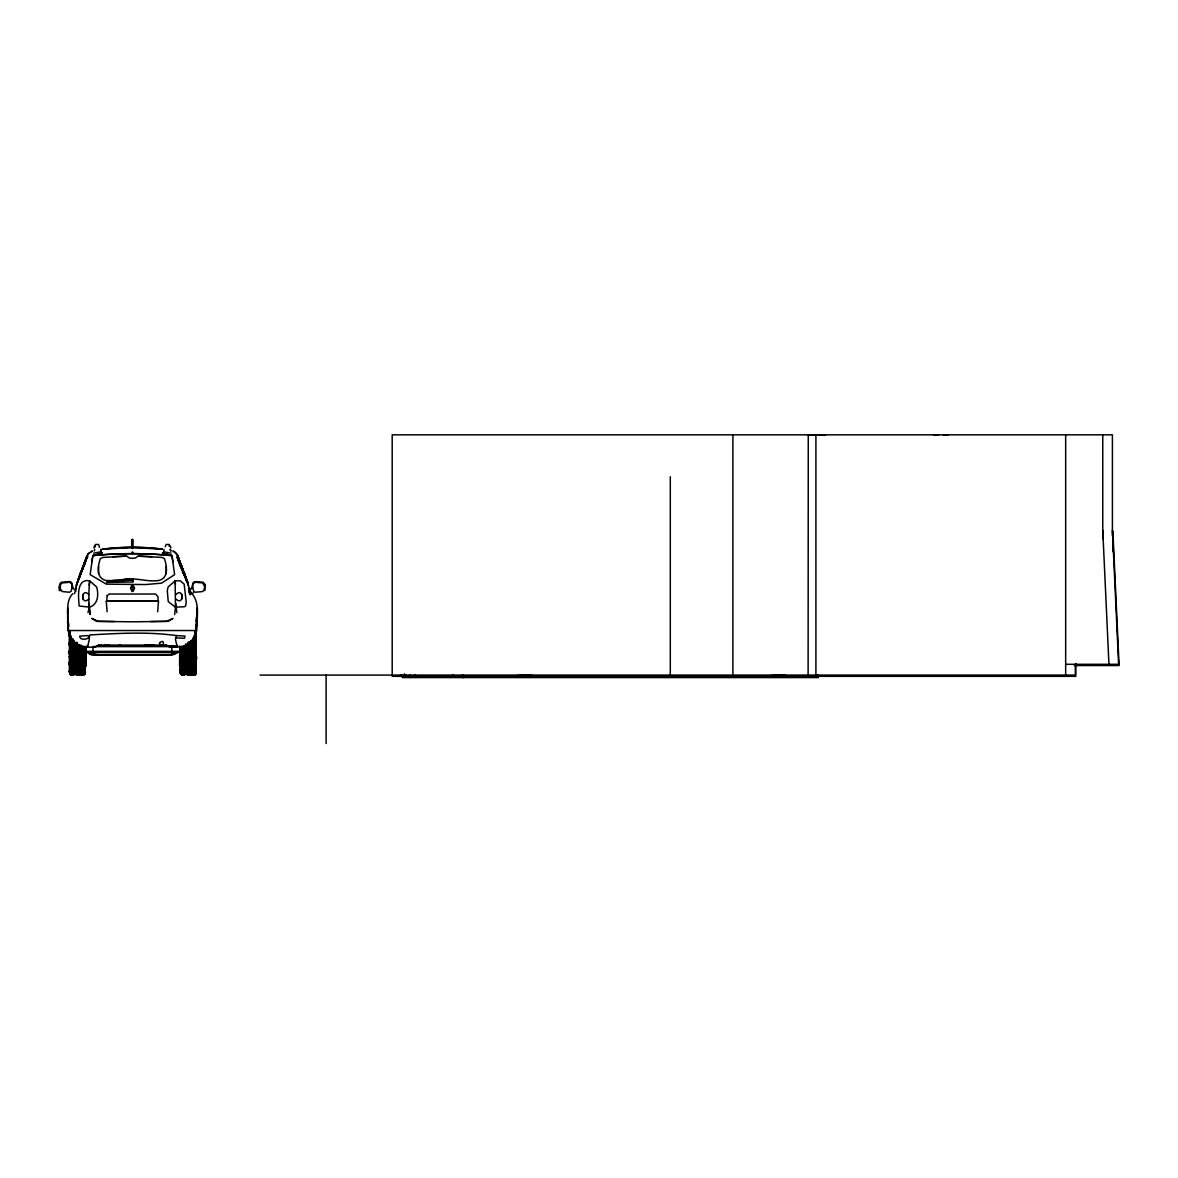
<?xml version="1.0" encoding="UTF-8"?>
<svg xmlns="http://www.w3.org/2000/svg" width="1178" height="1178" viewBox="0 0 1178 1178"><rect width="100%" height="100%" fill="white"/><g stroke="black" fill="none" stroke-linecap="round" stroke-linejoin="round"><path stroke-width="1.5" d="M114.811 580.725L105.77 580.445C95.757 577.721 97.833 566.029 100.351 558.578L102.736 557.444L126.635 556.149L129.506 558.063L132.392 558.298L135.264 558.063L138.15 556.149L162.049 557.444L164.419 558.578C166.834 565.941 169.058 577.721 159.015 580.445C146.558 582.506 134.277 576.454 121.923 580.032M101.013 550.303L101.013 551.775L93.71 553.145M132.245 548.197L132.51 539.391L132.392 548.536M189.084 590.031L189.084 587.351L190.895 593.535L189.305 588.529M132.392 553.483L132.908 552.732M132.392 539.539L132.157 548.33M184.136 575.07L177.466 558.122L179.203 562.201M70.268 652.391L69.561 647.797L73.448 649.549L73.448 652.052L70.12 650.182M70.268 649.343L69.62 644.911L73.448 646.472L73.448 648.975L70.12 647.075M81.4 654.835L83.137 653.628L81.4 654.835L81.4 652.347L83.27 651.184L83.314 653.687C90.794 651.478 79.574 648.666 84.315 653.334L84.315 651.272L85.331 650.992M83.447 650.403C85.14 642.584 85.891 653.304 84.315 650.212L84.315 648.121L85.331 648.018M196.152 652.126L196.122 647.797L192.235 649.549L192.235 652.052L195.15 650.212L195.15 648.121L196.152 648.018M196.152 649.269L196.122 644.94L192.235 646.472L192.235 648.975L195.15 647.061L195.15 644.984L196.152 645.043M196.152 642.29L194.149 642.025L192.235 643.424L192.235 645.897L195.15 643.939C195.298 638.991 196.991 644.425 196.152 646.398M196.152 654.939L196.122 650.668L192.235 652.612L192.235 655.086L195.15 653.334L195.15 651.272L196.152 650.992M69.914 652.303L70.268 632.733M69.546 631.702L69.561 633.469L70.268 632.321M85.14 664.186L83.314 664.745L84.315 664.716L85.331 662.11M85.14 661.683L83.314 662.242L85.331 659.533M83.447 659.518L83.314 657.177L85.287 656.249L83.314 656.661L83.314 654.232L85.287 653.495L85.243 658.87L83.314 659.533L85.331 656.794M83.447 656.588L85.331 653.923M83.447 667.234C86.038 659.651 85.376 667.955 84.315 667.072L85.331 664.495M195.975 641.097L195.15 638.888L194.282 639.021L184.372 646.074L177.952 646.766L169.411 646.781L165.862 645.088L107.301 645.088L98.908 645.117L95.403 646.81C83.594 648.651 69.988 643.91 68.221 630.51M195.975 638.24L195.15 636.032C193.869 636.356 191.16 642.422 193.972 638.152M196.152 666.851L196.122 663.7L194.149 665.143L194.149 667.013L195.15 667.072L196.152 664.495M196.152 664.878L196.122 661.388L194.149 662.669L194.149 664.745L195.15 664.716L196.152 662.11M195.975 661.683L192.235 663.42L195.15 662.124L196.152 659.533M196.152 660.24C198.861 651.066 190.762 661.624 192.235 655.616L194.105 654.232C197.212 651.802 197.02 657.692 194.149 657.177L192.235 658.517L192.235 660.814L195.15 659.341L196.152 656.794M192.235 658.016L195.15 656.396L195.15 654.379L196.152 653.923M196.152 643.541L196.063 639.227L193.972 639.109L192.235 640.449L196.608 630.51L197.168 621.778M196.152 640.773L196.152 636.959M196.152 638.108L196.152 634.515M196.152 635.59L196.152 632.291M196.152 662.669L196.137 658.384M69.62 672.933L70.533 674.302L73.316 674.596L69.811 673.168L69.561 665.187L70.268 668.382M85.155 673.639L83.447 674.788L83.314 672.285C85.744 672.402 86.009 668.957 83.447 671.077C83.432 662.861 87.143 667.175 84.315 669.163L85.331 666.645M187.42 657.736L187.42 660.122L184.622 657.766L184.46 655.38L187.42 657.736L187.42 660.107L184.46 657.78L184.283 655.366L180.396 653.495L180.956 668.235M180.956 670.105C179.895 667.941 179.748 674.405 182.369 673.271L182.237 674.479C178.482 672.049 182.016 675.185 184.136 674.626L180.44 672.594L180.396 665.187L182.237 667.234L182.413 665.128C177.701 662.728 183.415 666.615 182.413 662.669C176.553 660.181 188.789 664.79 180.646 661.727M189.967 589.471L192.191 588.337M191.646 588.131L193.221 582.447L195.195 581.579L203.161 582.212L205.414 584.848L204.854 590.531M192.367 671.813L194.105 670.738L192.367 671.813L192.235 670.091C195.725 671.858 198.39 663.847 194.149 667.352L194.282 669.31L195.15 669.163L196.152 666.645M196.152 630.289L196.137 665.128M196.152 628.551L196.152 631.158M82.858 599.042L82.931 594.389M85.331 668.544L84.315 671.946L83.314 672.123L85.287 671.062L84.315 673.183L85.331 670.149M194.149 670.738L195.15 670.945L195.15 669.781M196.137 628.124L196.152 627.094M196.122 670.341C195.415 673.683 189.57 672.476 195.15 672.417L196.152 670.149M196.152 669.384L196.152 671.107M70.12 674.405L71.549 674.155L70.533 674.744L69.561 672.27L70.533 673.831L73.448 673.58C69.458 675.554 68.56 669.163 70.12 670.105M180.381 671.357L180.396 669.207M196.152 625.945L196.152 627.712M83.447 672.535C86.774 665.01 84.006 673.728 85.155 671.239L85.317 669.987M196.152 671.445L195.15 674.081L195.99 673.286M196.152 670.635L196.152 671.887M196.152 625.091L196.152 626.416M67.647 613.09L67.735 607.833M182.237 674.037L180.367 671.445L180.528 673.757L182.237 674.699L180.367 673.301M85.037 673.242L84.315 674.744L83.447 674.479L83.314 673.271L85.287 672.27M85.331 672.697C81.68 677.733 86.686 669.693 85.243 673.08M195.872 673.242L195.15 674.744L192.367 674.876L195.15 674.744L196.152 673.021L195.15 674.582L192.367 674.596L193.972 674.39L194.105 673.271C198.213 671.107 194.694 674.67 192.367 674.655M196.152 671.578L196.152 672.461L196.122 671.342M98.554 566.515L98.554 573.657M196.137 624.929L196.152 625.459M67.647 613.355L67.735 610.175M87.982 612.619L89.278 607.126L79.162 606.007C78.47 597.511 76.04 578.265 89.675 580.828C88.615 592.033 88.379 603.372 90.117 614.518L88.954 603.43M69.561 672.343L69.561 670.12L73.316 672.211L70.12 670.65M70.268 672.55L69.561 671.431L70.533 674.744L70.533 638.918L73.448 640.449L71.711 639.109L69.531 639.301L69.561 643.733L70.268 643.262M180.396 672.343L181.368 673.831L184.136 674.641L180.528 673.639L180.396 670.12L181.368 671.475L184.283 671.489L184.136 674.876L180.956 674.405L182.237 674.552M195.975 632.998L195.15 630.893L195.99 631.393L195.563 674.346M74.803 589.471L72.58 588.337M522.62 675.981L520.735 675.716L527.7 675.686L522.634 675.657M776.037 675.981L774.152 675.716L776.052 675.657M175.463 584.288L175.11 580.828L168.101 587.027L167.291 590.826L168.248 601.605L175.478 607.244L175.11 580.828L180.381 580.842L184.151 584.111L186.242 602.135L185.609 606.007L184.342 606.758L175.493 607.126L174.668 614.518M132.864 553.469L132.716 552.114M89.248 585.333L89.675 580.828L96.684 587.027C98.79 594.492 98.216 604.594 89.307 607.244M84.315 648.445L84.315 674.243L85.331 671.445M84.315 672.417C85.184 670.989 84.109 676.525 85.287 671.18M84.315 673.094L85.287 670.473L83.447 671.519M85.287 670.12L84.315 671.784M70.268 655.896C66.174 656.072 74.656 664.701 73.448 658.517L71.578 657.177C65.997 654.394 76.217 660.284 73.448 655.616L69.561 653.495L70.12 663.685M196.152 636.606L195.15 636.032L196.137 636.267M196.137 641.524L192.235 642.849L192.367 640.39M196.137 644.322C194.856 645.647 192.132 641.936 195.15 641.892M196.122 669.045L195.15 670.621M196.137 647.178C194.591 648.99 192.264 644.793 195.15 644.984M99.482 547.387L98.643 544.486L95.374 544.486L95.241 546.916M196.137 650.065C193.28 652.98 194.09 644.69 194.282 650.403M157.646 611.75L158.515 601.236L123.248 601.251M192.235 655.086L196.137 652.906M175.831 603.43L176.788 612.619M70.268 669.855C66.41 666.63 78.131 676.408 69.561 669.207M180.646 669.502C178.423 669.796 190.38 673.89 180.543 670.238L180.956 670.65M67.647 609.88L67.779 608.422M196.108 624.693L196.608 617.611L196.122 621.292M70.268 634.795L69.561 639.109L70.268 637.475M69.62 631.806L69.561 635.796L70.268 635.251M196.122 663.435L194.149 664.745M196.137 660.932L195.15 662.08M84.315 659.341C86.966 659.047 81.223 660.151 83.447 662.301M192.235 660.814L195.975 658.973L192.235 661.27L192.235 663.42M177.274 557.68L177.422 556.605L179.277 561.42M177.775 557.415L177.922 556.325L177.539 557.636M196.166 630.51C196.888 618.671 200.348 603.504 191.955 593.638M169.146 546.327L169.396 544.486L166.142 544.486L165.244 546.769M92.841 555.618L102.339 553.027L92.841 555.618L90.146 574.628L106.27 584.126L145.454 584.568L161.577 583.154L174.624 574.628L171.944 555.618L162.446 553.027L171.944 555.618L172.96 561.847M197.168 612.884L196.579 617.64L196.991 608.584L197.138 609.88M70.12 668.235L69.62 667.661L69.546 668.986M180.646 668.044L180.381 668.986M76.158 585.451L86.951 556.855L77.498 581.372M91.81 561.847L92.915 555.618C119.111 552.968 145.674 552.968 171.87 555.618C145.674 553.027 119.111 553.027 92.915 555.618M74.538 593.697L76.982 583.272M196.137 665.452L192.235 667.985M180.956 671.666L180.646 670.989M76.585 585.01L76.982 582.904M176.155 637.872L184.401 638.314L185.02 636.105L176.45 635.59L175.419 639.315L177.186 646.722L169.382 646.81M70.268 646.28C65.379 643.203 74.626 638.609 73.448 645.897L70.12 643.983M73.448 673.374L71.711 674.287M180.956 672.888L180.44 671.843L181.368 673.094L184.283 673.477L182.546 674.287M184.283 673.536L181.103 673.389M70.533 674.464L73.448 674.066L71.711 674.479L69.531 672.697L71.549 673.698M83.137 672.564L83.27 670.959L81.4 671.489L81.547 673.006L83.27 672.123L81.547 673.006M81.547 674.641L83.27 673.875L81.4 673.536L83.27 673.271L83.137 674.479L81.547 674.582L83.137 674.699L83.27 672.285L81.4 672.682L81.547 674.876L83.27 674.243L81.547 674.876M193.972 672.564L194.105 670.959L195.975 670.223M193.972 674.803L194.105 672.285L196.063 671.151M194.105 673.271L192.367 674.199L194.282 673.845C199.73 672.005 188.568 674.92 194.105 673.168M83.137 671.136L83.27 669.31L81.4 669.958L81.547 671.681L83.27 670.738L81.547 671.681M193.972 671.136L194.105 669.31L196.122 667.646L196.152 669.987M76.747 585.157L77.085 583.714M93.931 548.079L94.431 545.944M69.693 673.286L71.711 674.699L73.448 674.287L70.12 674.258M182.369 673.271L180.646 673.463L180.528 648.445M69.62 672.756L71.402 674.699L71.549 672.285L73.448 672.653L71.711 673.492M83.137 667.941L81.4 668.117L83.137 667.941L83.137 669.369L81.4 669.708M182.369 673.698L180.44 672.682L182.237 674.699L182.369 672.285L184.283 672.564L180.44 670.974M184.136 671.681L184.283 669.958L181.368 669.222L180.396 667.646M184.136 674.876L182.413 674.125M193.972 669.369L194.105 667.352L192.235 668.279L192.367 670.179L196.137 667.352M184.283 673.845L182.546 674.538M73.448 673.801L71.711 674.538M79.088 579.134L83.093 565.69L87.717 555.854L77.777 582.123M193.972 667.293C195.209 663.7 191.204 665.923 192.367 668.235M180.956 668.883L182.237 669.31C182.546 665.202 181.486 670.4 184.136 670.032L184.283 668.117L180.646 666.026M71.402 671.077L71.549 669.31L73.448 670.091L70.533 669.222L69.561 667.646M73.448 674.066L69.708 673.477L69.679 631.909M182.237 671.077L182.369 669.31L182.546 671.136M184.283 673.212L182.546 674.007M73.448 673.139L71.711 674.007M163.683 551.01L164.095 549.449M81.061 670.665L78.263 671.357L81.061 670.665L81.061 671.666L78.263 672.579L81.061 671.666M189.098 674.508L191.896 674.714L192.058 669.899L189.098 671.239L189.26 672.829L192.058 671.475L189.098 672.579L189.26 674.92L192.058 674.331M81.061 668.824L78.263 669.752L81.061 668.824L81.061 670.032L78.425 671.416L81.238 669.752L81.238 668.206M81.061 672.196L78.263 672.638L81.061 672.196L78.425 673.89L81.238 672.623L81.238 671.578M192.058 670.179L189.098 671.357L191.896 670.179C193.707 665.231 185.388 672.417 191.896 668.235L192.058 666.262L189.098 667.838L189.26 674.92L191.896 674.567L189.26 674.361M83.27 662.669L81.4 663.626L83.27 662.669L83.137 667.293L81.4 667.808M193.972 664.966C195.253 661.079 191.145 663.641 192.367 666.012L194.105 664.745L192.367 666.012M81.061 673.389L81.238 672.785C75.598 674.891 78.263 674.434 81.061 673.949M180.956 666.822L184.136 668.059C185.491 665.732 181.132 663.774 182.237 667.234M81.238 666.071L81.238 667.852L78.263 669.56L81.061 668.073L81.238 666.071L78.263 667.838L78.425 674.92L81.238 674.331M81.061 674.788L81.238 673.639C73.434 674.655 86.377 674.758 78.263 674.508M78.263 667.558L81.061 665.835L81.238 663.685L78.263 665.658L78.263 667.573L81.238 665.673L81.238 663.685M192.058 663.891L189.26 666.071L189.098 667.573L189.098 665.658L192.058 663.891L191.896 666.026L189.098 667.558L192.058 665.864M70.12 666.822L73.448 667.985L69.708 666.483L69.561 663.7L71.549 665.143L69.531 664.495M87.393 645.47L87.628 646.751L89.351 639.315L88.335 635.59L79.765 636.105C79.147 640.832 90.294 639.978 89.867 634.942C118.227 633.293 148.325 631.614 176.45 635.59M83.137 662.389L83.27 660.004L81.4 661.049L81.547 663.317L83.27 662.227L81.547 663.317M193.972 662.389L194.105 660.004L194.282 662.301M69.531 662.11C80.619 669.222 64.172 655.616 70.12 666.085M76.585 673.566L73.625 672.712L76.423 673.89M187.42 673.566L184.46 672.623L187.258 673.89M191.896 674.714C191.454 671.622 186.669 676.599 192.058 674.243C184.49 674.935 196.682 673.227 189.098 674.214M132.378 553.307L132.054 552.114M184.136 665.82L182.413 664.745L184.136 665.82C185.564 663.42 181.044 661.167 182.237 664.878M192.058 661.314L189.26 663.597L189.098 665.32L189.098 663.214L192.058 661.314L191.896 663.553L189.098 665.305L191.896 663.553M73.787 672.314L76.423 673.168L76.585 674.331L73.625 674.331L73.625 671.696L73.787 674.803L76.585 674.228L73.625 673.595L76.585 674.14M81.061 663.347L81.238 661.079L78.263 663.214C76.747 667.735 82.813 663.273 81.238 661.079M184.46 674.331L187.42 674.331L184.46 674.331L184.283 668.117M194.282 636.164C191.955 638.785 197.875 638.726 195.15 638.888M77.63 581.976L83.24 565.852L77.498 581.696M76.585 671.239L73.625 670.179L73.787 671.799L76.423 672.829L76.585 671.357L73.625 669.899L73.625 668.368L76.585 669.752L76.423 671.416L73.625 669.899M187.258 671.872L184.46 669.752L187.42 671.239L184.46 670.046L184.622 671.666L187.258 672.829L187.258 671.872L184.622 670.665M77.557 582.123L80.649 572.199L77.498 582.065M80.222 575.144L87.776 554.043L92.267 550.892L91.516 551.834M80.222 574.805L86.877 556.134M80.958 573.642L82.872 567.634M82.696 568.856L86.936 555.883M192.058 658.546L189.26 660.887L189.098 662.816L189.098 660.563L192.058 658.546L191.896 660.873L189.098 662.816L192.058 660.829M80.958 573.097L86.48 557.695M81.061 660.637L81.238 658.296L78.263 660.563C76.673 665.349 82.858 660.534 81.238 658.296M83.27 657.177L81.4 658.266L83.27 657.177L83.137 659.621L81.4 660.578L83.137 659.621M187.42 671.224L187.42 669.752L184.46 668.206L184.622 670.032M194.915 635.634L196.593 630.539L68.191 630.539L67.661 621.778M193.972 659.621L194.105 657.177L194.282 659.518M69.531 659.533L73.448 661.27L69.561 658.9L69.811 661.727L73.448 663.42L70.12 661.933M184.136 663.317L184.283 661.049L180.396 658.9L184.283 660.578L180.543 658.973M193.972 639.109L194.105 641.45L194.282 639.021M184.622 674.449L187.42 674.228L184.622 674.007M94.225 551.01L94.77 549.449M69.561 671.062L73.316 673.389L70.533 672.02M180.956 672.108L184.136 673.301L180.396 671.062M82.607 569.357L85.14 562.127M73.625 668.014C77.557 672.167 77.453 666.571 73.625 666.262C72.182 668.412 77.925 671.563 76.585 667.838M184.283 665.997L184.46 667.852C188.406 672.255 188.274 666.601 184.46 666.071L184.622 668.073L187.258 669.664L187.42 667.838M83.859 566.574L85.376 562.274M192.058 655.631L189.26 658.016L189.098 660.122L189.098 657.736L192.058 655.631L192.058 658.016L189.098 660.122L192.058 658.016M184.46 671.578L187.258 673.168L187.42 674.464M78.425 659.96L81.061 657.766L81.238 655.38L78.263 657.736L78.263 660.107L81.238 657.78L81.238 655.38M182.237 662.301L182.369 660.019L182.546 662.389M85.243 653.275L84.315 653.334M196.063 653.275L195.15 653.334M83.874 564.188L87.496 555.751M85.42 560.227L87.143 556.355M83.27 654.232L81.4 655.366L83.27 654.232L83.137 656.676L81.4 657.78L81.4 655.366M193.972 656.676L194.105 654.232L194.282 656.588M76.585 667.558L76.585 665.658L73.625 663.891C72.182 667.293 80.457 668.854 73.625 665.864M184.283 663.626L184.46 665.673C188.406 670.503 188.289 664.245 184.46 663.685L184.622 665.835L187.258 667.617L187.42 665.658M73.448 658.517L69.531 656.794M83.638 566.25L87.363 556.605L87.511 557.68M184.136 660.608L184.283 658.266L180.396 656.249L184.283 657.78L180.543 656.131M83.343 566.132L86.863 556.325L87.01 557.415M69.531 634.515L69.973 641.774L69.517 634.368M192.058 652.612L189.26 654.997L189.098 657.25L189.098 654.791L192.058 652.612L192.058 655.086L189.098 657.25L192.058 655.086M85.155 648.445L85.155 673.418L84.315 674.302L85.243 672.756L83.314 673.168M195.15 673.801L194.282 674.479L196.063 672.756M69.546 672.049L70.12 672.888M78.425 657.029L81.061 654.762L81.238 652.362L78.263 654.791L78.263 657.236L81.238 654.835L81.238 652.362M195.15 630.745L195.15 674.243L196.122 672.005L195.15 673.094M78.425 647.65C85.861 640.405 75.966 652.435 78.425 645.573M69.531 632.689L70.12 631.909M192.235 645.897L192.367 643.438L193.972 642.113M182.237 659.518L182.369 657.177L182.546 659.621M85.317 671.887L84.315 672.918M85.243 672.491L83.314 673.89L84.315 673.831M73.625 663.45C77.586 668.338 77.483 661.653 73.625 661.314C71.991 663.567 78.16 667.617 76.585 663.214M184.283 661.049L184.46 663.243C191.896 670.753 183.68 655.66 184.622 663.347L187.42 665.32L187.42 663.214M184.136 670.032L180.646 667.72M196.063 669.84L195.15 670.886M83.27 651.184L81.4 652.347M193.972 653.628L194.105 651.184L194.282 653.54M73.448 655.616L69.531 653.923M192.058 649.534L189.26 651.89L189.098 654.246L189.098 651.743L192.058 649.534L192.058 652.052L189.098 654.246L192.058 652.052M78.425 650.83L81.238 648.71L81.238 646.192L78.263 648.651L78.263 651.169L81.061 648.504L81.238 646.192M78.263 651.743L81.238 649.269L81.238 651.787L78.263 654.246L78.263 651.743L81.238 649.269M184.136 657.722L184.283 655.366M73.625 660.829C77.704 666.159 77.439 658.841 73.625 658.546L73.625 660.829L76.585 662.816L76.585 660.563M133.055 579.517L106.8 582.359L132.392 581.991L133.158 581.328L132.54 578.899L114.884 580.106L107.124 581.431L106.8 582.359M184.283 658.266L184.46 660.593C191.911 668.53 183.68 652.597 184.622 660.637L187.42 662.816L187.42 660.563M81.4 648.725L83.27 647.547L81.4 648.725L81.547 646.295M70.12 668.883L73.448 669.855L70.268 668.721L69.561 667.101L70.268 668.029M132.54 579.87L132.54 578.899M182.237 656.588L182.369 654.232L182.546 656.676M192.235 648.975L193.972 647.34M524.652 676.113L521.029 675.73L524.976 675.568M778.422 675.524L775.993 675.288L781.117 675.701L775.654 675.377M777.819 676.039L781.117 675.701L775.993 675.936M73.625 642.82L73.625 640.39L73.625 642.82L76.585 644.94L76.585 642.496M70.268 633.175L69.561 634.162L70.12 633.514M184.136 668.059L182.413 667.013M132.613 548.33L132.245 539.539M78.425 653.967L81.061 651.655L81.061 649.623M192.058 646.442L189.26 648.739L189.098 651.169L192.058 648.96L192.058 646.442L189.098 648.651L189.098 651.169L192.058 648.96M83.27 648.106L81.4 649.284L83.27 648.106L83.314 650.624M73.625 658.016C77.704 663.479 77.468 656.043 73.625 655.631L73.625 658.016L76.585 660.122L76.585 657.736M69.531 650.992C80.708 655.645 63.421 645.588 70.268 655.38M105.033 645.088L103.104 646.295L101.175 645.088M184.283 654.835C183.194 646.015 175.875 653.687 184.283 654.835L184.283 652.347M524.681 675.524L522.222 675.377M778.069 676.113L776.39 676.039L778.098 675.524M95.433 646.781L98.967 645.088M182.546 653.628L182.369 651.184L182.546 653.628L184.136 654.703M81.4 651.802L83.27 650.624L81.4 651.802L81.4 649.284M73.625 645.868L73.625 643.379L73.625 645.868L76.585 648.047L76.585 645.544L73.625 643.379M192.235 652.052L193.972 650.506M88.821 599.057C80.575 606.67 81.12 586.511 88.954 594.64M175.831 594.64C183.665 586.511 184.195 606.67 175.964 599.057M521.839 675.377L519.042 675.524L524.519 675.745L519.793 675.642L521.118 675.819M774.535 675.819L773.21 675.642L775.257 675.377M69.531 636.606L71.402 636.164M114.826 581.166L107.124 581.431M73.625 652.612L73.787 655.012C77.733 660.755 77.409 652.892 73.625 652.612L73.625 655.086L76.585 657.25L76.585 654.791M184.622 654.762C191.69 663.67 183.915 646.148 184.622 654.762L187.42 657.236L187.42 654.791M192.058 643.379L189.098 645.544L189.098 648.047L192.058 645.868L192.058 643.379L189.098 645.544M177.422 556.222L180.911 564.188L177.834 556.855C178.644 566.014 187.39 578.958 188.185 585.01M184.46 646.192L184.46 648.71L187.42 651.169L187.42 648.651L184.46 646.192L184.283 648.725L180.381 647.178M73.448 649.549L69.531 648.018M85.155 673.006L84.315 673.698M195.975 673.477L195.15 674.199L195.872 673.404M72.83 593.638C65.232 601.178 68.545 613.767 67.647 623.191M73.625 648.96L73.625 646.442L73.625 648.96L76.585 651.169L76.585 648.651L73.625 646.442M85.287 671.902L83.447 672.859M184.283 651.802C183.267 642.879 175.875 650.845 184.283 651.802L184.46 649.269L187.42 651.743L187.42 654.246L184.46 651.787L184.46 649.269M155.452 655.189L174.197 654.467L178.172 652.082L171.222 655.159L97.259 655.218M195.975 671.651L195.15 672.417M196.063 658.87L195.15 659.371M182.546 648.356C182.855 654.512 180.911 644.822 184.136 649.446M70.268 664.024C67.367 662.007 73.846 666.704 69.708 664.201M69.62 638.829L71.549 638.535C75.421 641.686 71.549 636.797 69.708 638.24M88.114 554.146L89.675 552.615M73.625 649.534L73.787 651.92C77.704 657.766 77.453 649.903 73.625 649.534L73.625 652.052L76.585 654.246L76.585 651.743M184.622 651.655L187.42 654.246L187.42 651.743M85.14 668.486L84.315 669.163M195.975 668.486L195.15 669.163M192.058 640.39L189.098 642.496L189.098 644.94L192.058 642.82L192.058 640.39L189.098 642.496M777.936 675.745L772.459 675.524L777.936 675.73M81.061 646.472L78.263 648.651M85.14 666.468L84.315 667.072M192.367 651.861L192.367 649.711L193.972 648.356M195.975 666.468L195.15 667.072M81.061 652.759L78.263 654.791M192.367 648.71L192.367 646.56L193.972 645.205M192.367 654.953L192.367 652.848L193.972 651.493M192.367 645.544L193.972 644.204M192.367 657.972L192.367 655.91L193.972 654.6M81.061 655.837L78.263 657.736M192.367 642.437L193.972 641.126M192.367 660.843L192.367 658.87L193.972 657.604M81.061 658.811L78.263 660.563M192.367 663.538L192.367 661.683L193.972 660.49M81.238 660.593L78.425 662.728M195.975 664.186L195.15 664.716M81.061 661.638L78.263 663.214M69.62 639.227L70.533 638.932L70.12 640.965M192.367 664.318L193.972 663.199M81.238 663.243L78.425 665.29M81.061 664.259L78.263 665.658M84.315 670.621L85.287 667.646L83.314 669.31M73.448 646.472L69.531 645.043M192.367 666.704L193.972 665.688M69.531 642.128L73.448 643.424M81.061 666.674L78.263 667.838M83.137 660.49L81.4 661.049M184.283 646.207L184.283 648.725M81.4 657.78L83.27 656.661M73.787 648.769L76.585 651.169L76.585 648.651M184.622 648.504L187.42 651.169L187.42 648.651M192.367 668.839L193.972 667.941M189.098 669.546L189.26 668.294L191.896 666.866M84.315 664.583C87.761 661.638 82.681 660.755 83.447 664.878M192.367 670.68L193.972 669.914M70.268 635.722L69.561 636.547L70.268 636.208M189.098 671.224L191.896 668.986M192.058 668.368L189.26 670.238M177.642 556.355C179.115 554.426 170.913 548.654 173.254 551.834M194.105 669.016L192.367 670.179M84.315 662.08L85.287 658.9M189.26 671.872L191.896 670.812M81.547 670.547L83.137 669.914M192.367 673.109L193.972 671.563M191.219 593.727L193.634 592.814M85.14 656.131L84.315 656.396M195.975 656.131L195.15 656.396M192.235 672.653L192.235 671.593L194.105 670.959L194.282 672.535M81.547 672.093L83.137 671.563M189.26 673.168L192.058 671.696L189.098 672.564M119.037 645.426L120.141 645.088M189.26 673.89L192.058 672.712L189.26 674.052M192.367 674.876L192.367 673.389L193.972 672.903M70.268 640.817L69.561 641.804L71.549 641.45L73.448 642.849L73.316 640.39M81.547 673.301L83.137 672.903M182.546 673.492L184.136 673.139M194.282 641.038L195.15 640.861M194.282 638.078L195.15 637.916M70.268 643.792C67.661 645.235 73.64 643.203 73.448 645.897M158.515 601.236L106.27 601.236L107.124 611.75M73.787 643.6L76.585 645.544M187.42 645.544L187.42 648.047L184.46 645.618L187.42 648.047L187.42 645.544L185.447 643.939M528.304 675.495L531.72 675.524M781.721 675.495L785.137 675.524M81.061 674.228L78.263 674.214M83.447 648.253L84.315 648.121M194.282 648.253L195.15 648.121M83.447 651.405L84.315 651.272M194.282 651.405L195.15 651.272M83.447 654.497L84.315 654.379M194.282 654.497L195.15 654.379M78.425 674.92L81.061 674.538L78.425 674.361M83.447 657.515L84.315 657.398M194.282 657.515L195.15 657.398M102.339 549.213C122.188 546.563 142.567 546.636 162.446 549.169C142.567 546.695 122.217 546.945 102.339 549.169L132.392 547.564L162.446 549.213M83.447 660.402L84.315 660.284M194.282 660.402L195.15 660.284M83.447 663.111L84.315 663.008M194.149 662.669L195.15 663.008M83.447 665.614L84.315 665.526M194.149 665.143L195.15 665.526M528.672 675.774L530.336 675.627M783.753 675.627L782.089 675.774L783.429 675.657M83.447 667.882L84.315 667.793M194.149 667.352L195.15 667.793M528.392 675.819L532.147 675.598A40.376 40.376 0 0 1 519.896 675.981L517.216 675.465M781.809 675.819L785.564 675.598A40.376 40.376 0 0 1 773.313 675.981L770.633 675.465M85.14 650.138L84.315 650.212M195.975 650.138L195.15 650.212M526.242 675.48L530.012 675.657M779.659 675.48L785.564 675.598L779.35 675.48M525.933 675.48L532.147 675.598L529.187 675.76M83.447 669.855L84.315 669.781M523.842 675.642L528.789 675.863L524.048 675.966M777.259 675.642L782.207 675.863L777.465 675.966M187.258 674.361L184.46 674.052M70.268 646.825C67.75 647.856 73.919 646.796 73.448 648.975M528.966 675.362L523.886 675.981M194.282 671.519L195.15 671.475M180.543 647.09L184.136 648.445M144.629 645.117L154.303 645.264M71.549 673.521L69.62 672.491M182.369 673.521L180.543 672.741L182.237 673.507M71.402 674.037L69.531 671.445M524.166 675.966L529.113 675.833L526.684 675.966M777.583 675.966L782.531 675.833L777.303 675.981M192.367 673.389L194.105 672.285L195.15 672.829M126.635 556.149L112.823 556.649M780.101 675.966L782.383 675.362M526.36 675.981L529.158 675.877M779.777 675.981L782.575 675.877M124.544 580.445L132.275 580.18M70.533 674.582L71.402 674.552M71.402 673.507L69.708 672.741L73.448 673.536L71.711 673.669L69.561 671.828L70.268 672.741M150.46 621.542L168.248 621.307L172.945 618.406L166.496 621.38L132.392 621.822L98.275 621.38L91.825 618.406L96.537 621.307L114.325 621.542M195.15 674.464L194.149 673.875M110.055 645.691L107.257 645.117M141.537 601.251L106.27 601.236M61.227 590.531L59.312 590.531L58.974 587.071L60.211 583.139L61.609 582.212L69.576 581.579L71.549 582.447L73.124 588.131M158.868 646.045L164.331 646.045M84.639 651.36L180.19 651.36M84.639 652.273L180.19 652.273M92.929 652.965L86.612 652.038M171.9 652.965L175.566 652.965M1065.663 664.304L1118.614 664.304L1112.415 530.188M1074.365 665.541L1119.1 665.541L1112.901 531.425L1112.901 551.643M71.402 674.302L70.268 673.978M182.237 674.302L180.646 673.536L181.368 674.037M260.029 675.082L1075.323 675.082L1075.323 664.083M817.944 434.829L825.587 434.829M195.15 647.061L195.975 647.09M97.273 655.204L90.618 654.497L86.598 652.082M151.962 556.649L138.15 556.149M146.278 645.706L177.628 646.133M194.282 674.552L195.15 674.582M83.447 674.552L84.315 674.582M73.316 660.843L70.12 659.194M778.143 676.039L780.69 676.157M527.7 675.701L522.355 675.877M524.725 676.039L527.273 676.157M181.368 672.829L182.237 672.859M70.533 672.829L71.402 672.859M781.117 675.686L778.791 676.113M70.268 649.888L69.561 650.315L73.448 652.052M522.576 675.936L525.373 676.113M180.44 669.84L182.369 670.959L182.546 672.564M184.46 576.175L187.788 582.285L186.875 582.079M81.547 674.42L83.137 674.538M180.396 668.574L182.237 669.855M69.561 668.574L71.402 669.855M159.221 645.22L177.966 646.737L177.156 646.751L177.436 645.47M182.237 648.253L180.367 648.018M182.237 650.403L180.543 650.138M180.367 666.645L182.237 667.882M69.531 666.645C73.169 669.796 68.618 665.555 70.268 666.336M192.367 674.376L193.972 674.538M776.096 675.892L774.447 675.73L777.745 676.113M180.367 664.495L182.237 665.614M195.15 643.939L195.975 644.057M184.136 674.582L182.413 673.875M180.367 662.11L182.237 663.111M180.367 659.533L182.237 660.402M774.623 675.774L777.451 676.157M524.033 676.157L521.442 675.377M180.367 656.794L182.237 657.515M180.367 653.923L182.237 654.497M180.367 650.992L182.237 651.405M180.646 664.171L182.369 664.745M70.268 652.921L69.62 653.275L73.448 655.086L73.448 652.612M187.42 674.14L184.46 673.536M182.237 653.54L180.543 653.172M70.12 653.26L73.448 655.086M163.757 551.775L171.06 553.145M70.533 640.861L73.448 642.849M194.723 646.604L196.004 646.869M70.12 656.279L73.448 658.016M70.268 658.266L70.268 658.767M165.803 645.117L168.91 646.059M195.15 633.528L196.063 634.088L195.15 633.057M195.15 635.634L196.122 636.547M182.546 671.563L184.136 672.093M70.12 672.108L73.316 673.109M132.392 580.666L133.158 581.328M70.268 661.02L69.531 660.608L70.268 661.491M182.546 669.914L184.136 670.547M73.625 670.179L76.423 671.872M182.413 667.352L184.136 668.677M73.625 668.368L76.423 670.238M182.413 665.128L184.136 666.512M184.622 668.824L187.258 670.238M73.625 666.262L76.423 668.294M71.578 665.128C77.188 670.282 69.06 660.475 71.402 669.31M182.413 662.669L184.136 664.097M75.377 643.159L80.428 646.045M195.975 635.516L195.15 633.352L196.152 634.073M73.625 663.891L76.423 666.071M182.546 660.49L184.136 661.462M184.622 666.674L187.258 668.294M182.546 657.604L184.136 658.635M73.625 661.314L76.423 663.597M182.546 654.6L184.136 655.66M182.546 651.493L184.136 652.583M182.546 650.506L184.136 651.596M184.622 664.259L187.258 666.071M73.625 658.546L76.423 660.887M73.625 655.631L76.423 658.016M180.956 666.085L180.396 664.922M181.103 673.61L181.368 674.464M184.622 661.638L187.258 663.597M73.787 642.511L76.585 644.94L76.423 642.452M73.787 653.024L76.423 654.997M73.787 646.737L76.423 648.739M73.787 649.888L76.423 651.89M73.787 645.618L76.585 648.047L76.423 645.573M184.622 658.811L187.258 660.887M70.268 670.149L69.62 669.369M70.268 671.372L69.62 670.576L69.546 671.357M184.622 655.837L187.258 658.016M190.954 592.887L190.674 591.798M184.622 652.759L187.258 654.997M184.622 646.472L187.258 648.739M184.622 649.623L187.258 651.89M70.268 671.607L69.531 670.724L70.12 671.666M70.268 671.843L69.62 670.974M175.11 552.615L177.893 556.134L184.077 573.288M171.266 550.759L170.015 549.449L170.56 551.01M188.068 585.584L187.788 583.699M182.487 572.302L183.032 573.097M192.058 645.868L189.098 648.047L189.26 645.573M186.61 580.445L187.788 582.285M192.058 642.82L189.098 644.94L189.26 642.452M179.395 564.262L180.941 567.516M180.587 564.512L179.792 562.451M195.99 631.393L196.152 633.263M182.634 569.651L186.993 582.123M180.985 565.543L187.493 583.007L185.314 577.073M179.13 560.757L179.571 561.862M183.812 573.097L181.441 565.734L187.214 582.123M177.613 555.987L178.541 557.592M181.545 565.852L187.155 581.976L179.115 560.301M180.44 672.756L181.368 674.169L181.368 648.445M177.687 556.546L183.812 573.642M177.922 556.325L184.077 573.627M177.863 556.252L179.35 560.227M188.819 591.106L190.203 594.846L188.701 590.517M177.466 558.122L178.717 561.67L177.348 556.944M179.645 562.127L181.662 567.914M178.305 557.695L183.503 573.288M187.788 582.904L184.166 572.199L188.657 585.981M181.677 565.69L184.077 573.097M182.163 569.357L183.532 573.701L181.147 566.25M185.564 577.912L186.006 579.37M100.675 549.449L101.087 551.01M170.339 545.944L170.854 548.079M189.084 587.351L189.658 590.517M69.59 637.21L67.661 623.162L67.661 612.884M87.084 556.546L87.231 557.636M817.944 675.082L818.18 676.997M808.27 675.082L808.52 676.997M68.53 622.971L68.854 626.401M75.834 591.444L75.701 587.351M132.82 579.061L132.937 581.799M1102.755 530.188L1108.954 664.304M69.752 646.28L69.914 651.39M197.05 607.833L197.138 613.09M181.854 594.389L181.927 599.042M181.368 671.475L181.368 672.417M70.533 671.475L70.533 672.417M196.137 628.11L196.152 629.288M181.368 667.793L181.368 669.163M181.368 669.781L181.368 670.945M70.533 667.793L70.533 669.163M70.533 669.781L70.533 670.945M181.368 660.284L181.368 662.124M181.368 663.008L181.368 664.716M181.368 665.526L181.368 667.072M70.533 660.284L70.533 662.124M70.533 663.008L70.533 664.716M70.533 665.526L70.533 667.072M196.137 655.69L196.152 657.663M181.368 648.121L181.368 650.212M181.368 651.272L181.368 653.334M181.368 654.379L181.368 656.396M181.368 657.398L181.368 659.341M70.533 636.032L70.533 637.916M70.533 641.892L70.533 643.939M70.533 644.984L70.533 647.061M70.533 648.121L70.533 650.212M70.533 651.272L70.533 653.334M70.533 654.379L70.533 656.396M70.533 657.398L70.533 659.341M166.216 566.515L166.231 573.657M1112.415 535.696L1112.415 434.829L392.2 434.829L392.2 676.334L1075.808 676.334L1075.808 663.494M1102.755 434.829L1102.755 539.377M1065.663 434.829L1065.663 675.082M948.187 434.829L943.18 434.829M938.527 434.829L933.506 434.829M818.268 676.334L818.268 677.571L402.346 677.571L402.346 676.334M817.782 675.082L817.782 676.334M815.912 675.082L815.912 434.8L808.27 434.8L808.123 676.334M732.893 434.829L732.893 675.082M670.297 476.766L670.297 675.082M463.41 676.334L463.41 677.571M462.925 675.082L462.851 677.571M462.38 675.082L462.38 676.334M453.265 675.082L453.265 676.334M452.705 675.082L452.705 676.334M415.908 676.334L415.908 677.571M415.422 675.082L415.422 676.334M414.627 675.068L414.627 676.334M410.577 676.334L410.577 677.571M410.091 675.082L410.091 676.334M405.762 675.082L405.762 676.334M404.481 673.831L404.481 675.082M401.86 675.082L401.86 676.334M400.417 675.082L400.417 676.334M326.115 675.082L326.115 743.509M194.282 642.025L194.282 644.116M194.282 645.117L194.282 647.252M194.282 663.111L194.282 664.878M194.282 665.614L194.282 667.234M194.282 667.882L194.282 669.31M194.282 669.855L194.282 671.077M194.282 672.859L194.282 674.788M194.105 639.094L194.149 641.45M194.105 642.01L194.149 644.469M194.105 645.043L194.149 647.547M194.105 648.106L194.149 650.624M194.105 651.184L194.149 653.687M194.105 654.232L194.149 656.661M194.105 657.177L194.149 659.533M194.105 660.004L194.149 662.242M188.848 642.378L188.848 675.082M188.421 642.378L188.421 675.082M188.097 642.378L188.097 675.082M187.67 645.677L187.67 675.082M184.622 672.196L184.622 674.788M182.546 663.199L182.546 664.966M182.546 665.688L182.546 667.293M182.546 667.941L182.546 669.369M182.546 672.903L182.546 674.803M182.413 648.106L182.369 650.624M182.413 651.184L182.369 653.687M182.413 654.232L182.369 656.661M182.413 657.177L182.369 659.533M182.413 660.004L182.369 662.242M182.237 671.519L182.237 672.535M179.733 646.295L179.571 666.159M171.811 651.272L171.811 646.589L92.974 646.589L92.974 651.272M171.811 651.964L171.811 654.438L92.974 654.438L92.974 651.964M132.525 539.539L132.525 548.197M106.977 581.534L106.977 582.624M86.112 648.165L86.112 666.159M85.95 646.295L85.95 665.644M81.4 658.266L81.547 660.608M81.4 663.626L81.547 670.032M78.013 645.677L78.013 675.082M77.586 645.677L77.586 675.082M77.262 645.677L77.262 675.082M76.835 642.378L76.835 675.082M73.787 656.087L73.787 658.016M73.787 659.047L73.787 660.873M73.787 661.859L73.787 663.553M73.787 664.48L73.787 666.026M73.787 666.866L73.787 668.235M73.787 668.986L73.787 670.179M73.787 670.812L73.787 671.799M73.448 661.27L73.316 663.538M73.448 663.832L73.316 674.876M71.578 639.094L71.578 641.45L71.402 639.021M71.711 656.676L71.578 654.232L71.549 656.661M71.711 659.621L71.578 657.177L71.549 659.533M71.711 662.389L71.578 660.004L71.402 662.301M71.711 669.369L71.578 662.669L71.402 664.878M71.711 669.914L71.711 671.136M71.711 671.563L71.711 672.564M71.711 672.903L71.711 674.803M71.402 671.519L71.402 672.535M69.546 632.026L69.59 665.585M72.138 584.494L71.328 591.032L69.458 592.239L62.419 591.577L60.343 589.074L60.314 584.906L62.036 582.933L69.826 582.285L72.138 584.494M85.302 647.178L83.314 647.547L85.14 647.09M204.781 586.894L203.735 590.546L202.351 591.577L195.327 592.239L193.457 591.032L192.632 584.494L194.944 582.285L202.734 582.933L204.781 586.894M159.575 642.732C161.121 652.745 167.335 637.033 159.575 642.732M89.469 652.141L89.263 652.995L89.469 652.141M73.448 668.279L71.578 667.352L73.448 668.279M83.27 665.128L81.547 666.512L83.27 665.128M83.27 673.168L81.547 673.978L83.27 673.168M107.183 595.626L106.742 601.251L158.029 601.251L158.029 596.76L155.54 594.036L109.23 594.036L107.183 595.626M132.069 584.906L130.552 588.19L132.069 591.474L132.996 591.474L134.616 588.19L132.996 584.906L132.069 584.906M132.54 585.819L131.45 588.19L132.54 590.546L133.688 588.19L132.54 585.819M83.27 664.745L81.4 665.644L83.27 664.745M73.448 665.835L71.578 664.745L73.448 665.835M100.027 655.204L90.632 654.467L89.263 652.965L100.027 655.204M175.566 652.98L175.316 652.141L175.522 652.995M71.578 644.469L71.578 642.01L71.549 644.469M71.578 647.547L71.578 645.043L71.549 647.547M71.578 650.624L71.578 648.106L71.549 650.624M71.578 653.687L71.578 651.184L71.549 653.687"/></g></svg>
